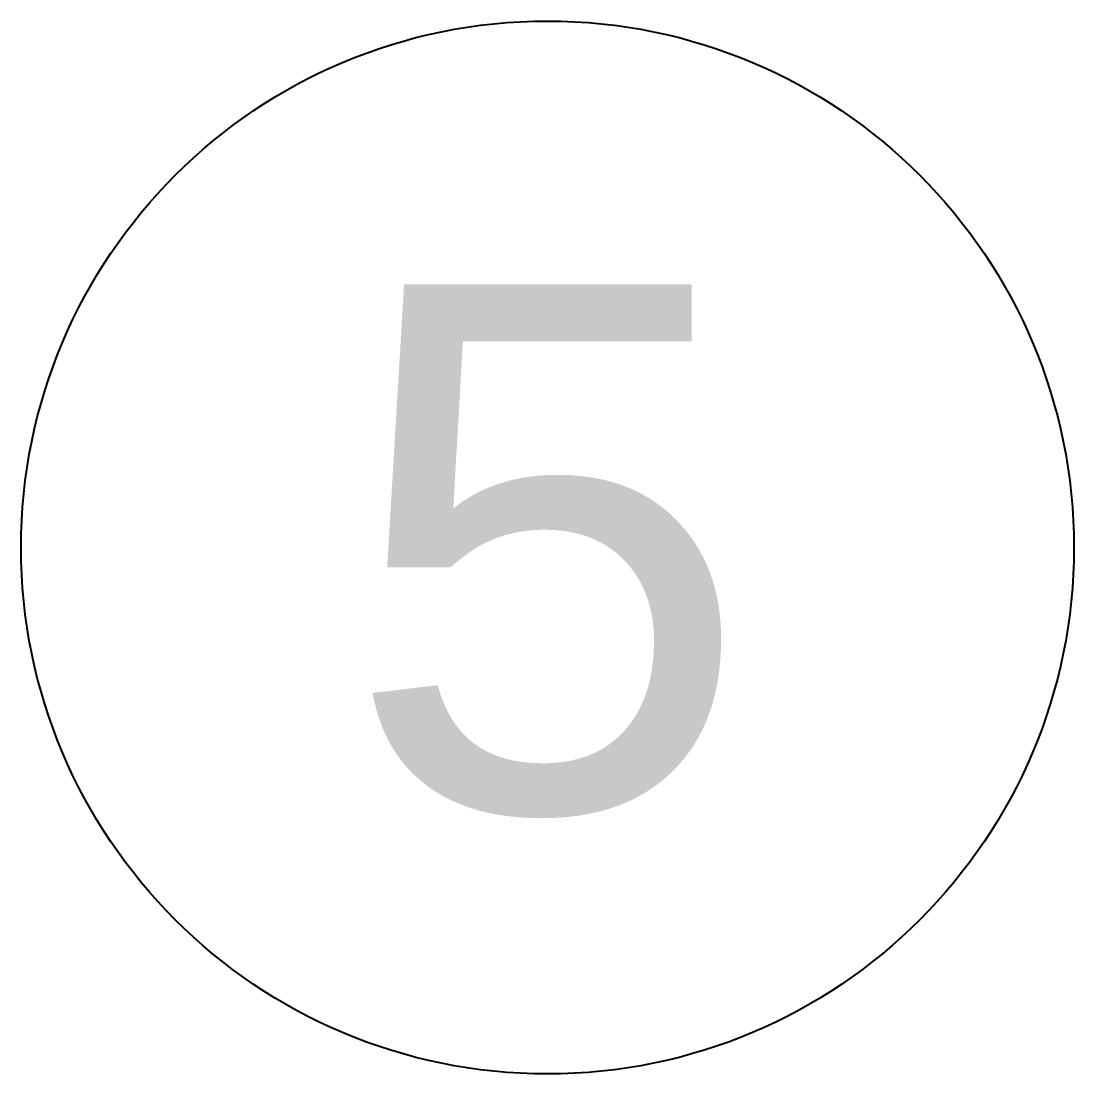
# Model space of a CAD drawing. Header units: millimetres. Extents: x -265298 to 39086, y 16803 to 136893.
# Drawn here: x -98271.3 to -98013.3, y 83727.8 to 83985.9 of the extents above; entities that cross this region are included whole.
import ezdxf
from ezdxf.enums import TextEntityAlignment as Align

# ---------------------------------------------------------------- set-up
doc = ezdxf.new("R2010")
doc.units = ezdxf.units.MM
doc.header["$LTSCALE"] = 25
doc.layers.add('schedules_symbols_notes$0$M-ANNO', color=11, linetype='Continuous')
doc.styles.add('schedules_symbols_notes$0$RDZENG_0.25', font='micross.ttf', dxfattribs={"height": 4})

# ---------------------------------------------------------------- blocks, each defined once
blk = doc.blocks.new('schedules_symbols_notes$0$KEYED NOTE_0.25')
at = {"layer": 'schedules_symbols_notes$0$M-ANNO'}
blk.add_circle((0, 0), 4, dxfattribs=at)
at = {"layer": 'schedules_symbols_notes$0$M-ANNO', "style": 'schedules_symbols_notes$0$RDZENG_0.25'}
blk.add_attdef('#', text='', height=4, dxfattribs=at).set_placement((0, 0), align=Align.MIDDLE_CENTER)

msp = doc.modelspace()

# ---------------------------------------------------------------- block references
at = {"layer": 'schedules_symbols_notes$0$M-ANNO', "xscale": 32.258, "yscale": 32.258, "zscale": 32.258}
msp.add_blockref('schedules_symbols_notes$0$KEYED NOTE_0.25', (-98142.31, 83856.86), dxfattribs=at).add_auto_attribs({'#': '5'})

doc.saveas('drawing.dxf')
